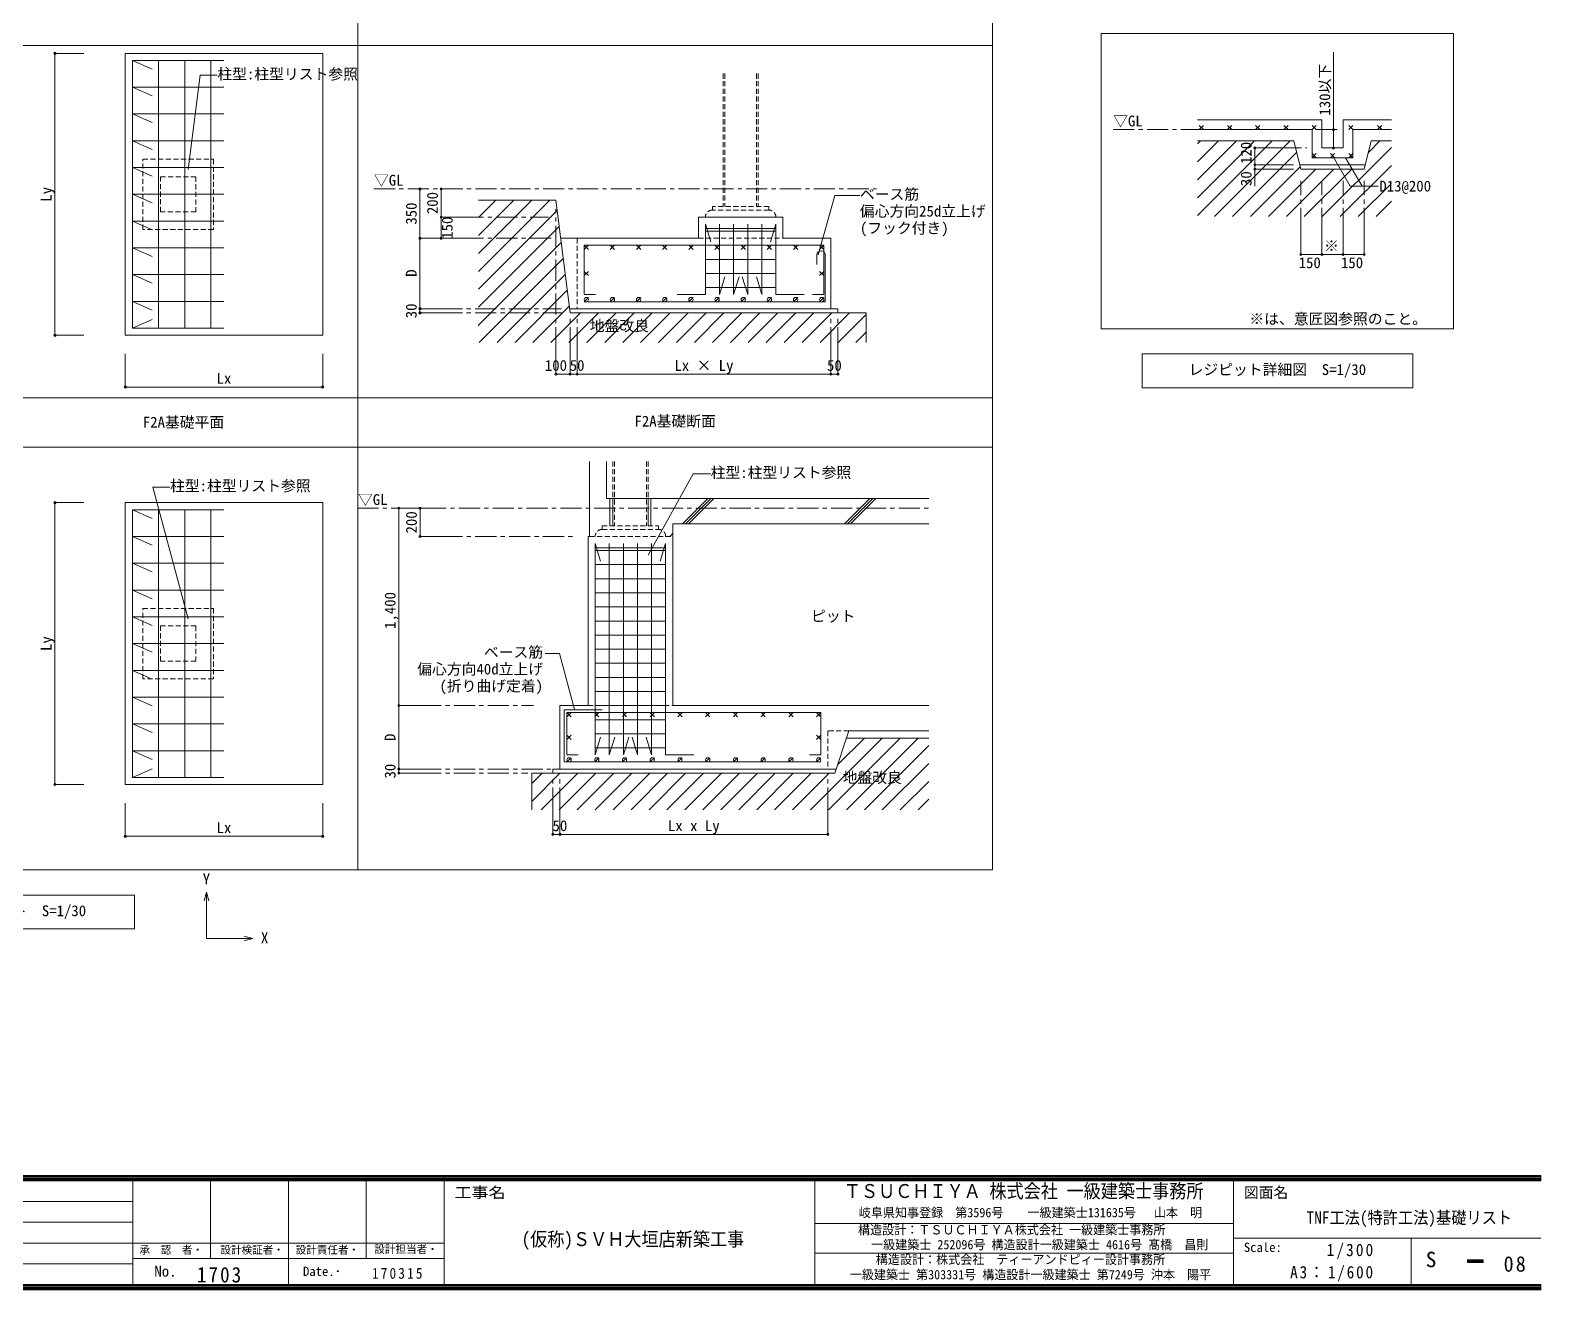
# Model space of a CAD drawing. Units: millimetres on the paper, enlarged 300 times, with parts at 1:30. Extents: x -272537 to 274500, y -185098 to 187500.
# Drawn here: x -141343 to -34200, y -185098 to -95741 of the extents above; entities that cross this region are included whole.
import ezdxf
from ezdxf.enums import TextEntityAlignment as Align

# ---------------------------------------------------------------- set-up
doc = ezdxf.new("R2010")
doc.units = ezdxf.units.MM
doc.header["$LTSCALE"] = 300
doc.header["$PDMODE"] = 32
doc.header["$PDSIZE"] = 150
doc.linetypes.add('CHAIN1', pattern=[8, 5, -1, 1, -1])
doc.linetypes.add('DASHED1', pattern=[1.8, 1.2, -0.6])
for name, color, linetype, lineweight in [('1-0_基準線', 3, 'Continuous', 13), ('1-1_躯体', 3, 'Continuous', 13), ('1-2_間仕切り', 7, 'Continuous', 9), ('1-3_建具', 7, 'Continuous', 9), ('1-6_文字', 2, 'Continuous', 9), ('1-7_寸法', 4, 'Continuous', 5), ('1-8_補助線', 4, 'Continuous', 5), ('1-9_ハッチ', 4, 'Continuous', 5), ('1-C_ガス設備', 4, 'DASHED1', 5), ('1-F_', 4, 'CHAIN1', 5), ('F-0_枠', 7, 'Continuous', 9)]:
    doc.layers.add(name, color=color, linetype=linetype, lineweight=lineweight)
doc.layers.add('F-1_', color=3, linetype='Continuous')
doc.layers.add('F-C_図名', color=3, linetype='Continuous')
doc.styles.add('ＭＳ ゴシック', font='')
doc.styles.get('ＭＳ ゴシック').set_extended_font_data('MS Gothic')

msp = doc.modelspace()

# ---------------------------------------------------------------- linework, layer by layer
at = {"layer": '1-0_基準線'}
for p, q in [((-118095.1, -64815.2), (-118095.1, -155315.2)), ((-65380.5, -116921.9), (-65380.5, -95964.7)), ((-40380.5, -95964.7), (-65380.5, -95964.7)), ((-40380.5, -116921.9), (-40380.5, -95964.7)), ((-211095.1, -96815.2), (-73095.1, -96815.2)), ((-40380.5, -116921.9), (-65380.5, -116921.9)), ((-211095.1, -121815.2), (-73095.1, -121815.2)), ((-211095.1, -125315.2), (-73095.1, -125315.2)), ((-133945.5, -157100.6), (-150244.7, -157100.6)), ((-133945.5, -159500.6), (-133945.5, -157100.6)), ((-150244.7, -159500.6), (-133945.5, -159500.6))]:
    msp.add_line(p, q, dxfattribs=at)
msp.add_lwpolyline([(-211095.1, -155315.2), (-73095.1, -155315.2), (-73095.1, -64815.2)], dxfattribs=at)
at = {"layer": '1-1_躯体'}
for p, q in [((-134599.5, -97382.5), (-134599.5, -117382.5)), ((-58544.5, -102096.3), (-49723.7, -102096.3)), ((-49723.7, -104096.3), (-49723.7, -102096.3)), ((-44797, -102096.3), (-48223.7, -102096.3)), ((-48223.7, -104096.3), (-48223.7, -102096.3)), ((-58544.5, -103596.3), (-51723.7, -103596.3)), ((-51723.7, -103596.3), (-51223.7, -105596.3)), ((-46223.7, -103596.3), (-46723.7, -105596.3)), ((-44797, -103596.3), (-46223.7, -103596.3)), ((-49723.7, -104096.3), (-48223.7, -104096.3)), ((-51298.7, -105296.3), (-46648.7, -105296.3)), ((-46723.7, -105596.3), (-51223.7, -105596.3)), ((-104051.9, -107801.2), (-109546.7, -107801.2)), ((-104051.9, -107801.2), (-103051.9, -115801.2)), ((-93951.9, -109001.2), (-87951.9, -109001.2)), ((-93951.9, -110501.2), (-93951.9, -109001.2)), ((-87951.9, -110501.2), (-87951.9, -109001.2)), ((-93951.9, -110501.2), (-103714.4, -110501.2)), ((-87951.9, -110501.2), (-84551.9, -110501.2)), ((-84551.9, -115501.2), (-84551.9, -110501.2)), ((-84051.9, -115501.2), (-103089.4, -115501.2)), ((-84051.9, -115801.2), (-84051.9, -115501.2)), ((-103051.9, -115801.2), (-82051.9, -115801.2)), ((-82051.9, -117894.8), (-82051.9, -115801.2)), ((-134599.5, -117382.5), (-120599.5, -117382.5)), ((-101671.5, -131653.4), (-101671.5, -126339.6)), ((-100471.5, -128953.4), (-100471.5, -126339.6)), ((-134599.5, -129255.7), (-134599.5, -149255.7)), ((-100471.5, -128953.4), (-77615.4, -128953.4)), ((-100221.5, -128953.4), (-100021.5, -128953.4)), ((-100221.5, -130903.4), (-100221.5, -128953.4)), ((-100021.5, -128953.4), (-100021.5, -130903.4)), ((-97521.5, -128953.4), (-97321.5, -128953.4)), ((-97521.5, -130903.4), (-97521.5, -128953.4)), ((-97321.5, -128953.4), (-97321.5, -130903.4)), ((-101771.5, -131653.4), (-101671.5, -131653.4)), ((-101771.5, -131653.4), (-101771.5, -143653.4)), ((-100021.5, -130903.4), (-100221.5, -130903.4)), ((-97321.5, -130903.4), (-97521.5, -130903.4)), ((-95771.5, -130753.4), (-77615.4, -130753.4)), ((-95771.5, -130753.4), (-95771.5, -143653.4)), ((-103771.5, -143653.4), (-101771.5, -143653.4)), ((-103771.5, -143653.4), (-103771.5, -148153.4)), ((-95771.5, -143653.4), (-77615.4, -143653.4)), ((-83271.5, -145453.4), (-84271.5, -148453.4)), ((-83271.5, -145453.4), (-77615.4, -145453.4)), ((-77615.4, -145953.4), (-83438.1, -145953.4)), ((-84271.5, -148453.4), (-105771.5, -148453.4)), ((-105771.5, -148453.4), (-105771.5, -151047)), ((-84171.5, -148153.4), (-104271.5, -148153.4)), ((-104271.5, -148453.4), (-104271.5, -148153.4)), ((-134599.5, -149255.7), (-120599.5, -149255.7))]:
    msp.add_line(p, q, dxfattribs=at)
at = {"layer": '1-1_躯体', "linetype": 'DASHED1'}
for p, q in [((-102551.9, -110501.2), (-102551.9, -115501.2)), ((-93951.9, -110501.2), (-87951.9, -110501.2)), ((-101671.5, -131653.4), (-95771.5, -131653.4)), ((-101771.5, -143653.4), (-95771.5, -143653.4))]:
    msp.add_line(p, q, dxfattribs=at)
at = {"layer": '1-1_躯体'}
for points in [[(-134599.5, -97382.5), (-120599.5, -97382.5), (-120599.5, -117382.5)], [(-134599.5, -129255.7), (-120599.5, -129255.7), (-120599.5, -149255.7)]]:
    msp.add_lwpolyline(points, dxfattribs=at)
at = {"layer": '1-1_躯体', "linetype": 'DASHED1'}
msp.add_lwpolyline([(-83271.5, -145453.4), (-84771.5, -145453.4), (-84771.5, -148153.4)], dxfattribs=at)
at = {"layer": '1-2_間仕切り'}
for p, q in [((-58544.5, -102796.3), (-50423.7, -102796.3)), ((-58123.7, -102796.3), (-58423.7, -102496.3)), ((-58423.7, -102796.3), (-58123.7, -102496.3)), ((-56123.7, -102796.3), (-56423.7, -102496.3)), ((-56423.7, -102796.3), (-56123.7, -102496.3)), ((-54123.7, -102796.3), (-54423.7, -102496.3)), ((-54423.7, -102796.3), (-54123.7, -102496.3)), ((-52123.7, -102796.3), (-52423.7, -102496.3)), ((-52423.7, -102796.3), (-52123.7, -102496.3)), ((-50123.7, -102796.3), (-50423.7, -102496.3)), ((-50423.7, -102796.3), (-50123.7, -102496.3)), ((-50423.7, -104796.3), (-50423.7, -102796.3)), ((-47523.7, -102796.3), (-47823.7, -102496.3)), ((-47823.7, -102796.3), (-47523.7, -102496.3)), ((-44797, -102796.3), (-47523.7, -102796.3)), ((-47523.7, -104796.3), (-47523.7, -102796.3)), ((-45473.7, -102796.3), (-45773.7, -102496.3)), ((-45773.7, -102796.3), (-45473.7, -102496.3)), ((-50423.7, -104796.3), (-50123.7, -104496.3)), ((-50123.7, -104796.3), (-50423.7, -104496.3)), ((-50423.7, -104796.3), (-47523.7, -104796.3)), ((-49123.7, -104796.3), (-48823.7, -104496.3)), ((-48823.7, -104796.3), (-49123.7, -104496.3)), ((-47823.7, -104796.3), (-47523.7, -104496.3)), ((-47523.7, -104796.3), (-47823.7, -104496.3)), ((-101751.9, -111001.2), (-102051.9, -111301.2)), ((-102051.9, -114501.2), (-102051.9, -111001.2)), ((-100196.3, -111001.2), (-99896.3, -111301.2)), ((-99896.3, -111001.2), (-100196.3, -111301.2)), ((-98340.8, -111001.2), (-98040.8, -111301.2)), ((-98040.8, -111001.2), (-98340.8, -111301.2)), ((-96485.2, -111001.2), (-96185.2, -111301.2)), ((-96185.2, -111001.2), (-96485.2, -111301.2)), ((-94629.7, -111001.2), (-94329.7, -111301.2)), ((-94329.7, -111001.2), (-94629.7, -111301.2)), ((-92774.1, -111001.2), (-92474.1, -111301.2)), ((-92474.1, -111001.2), (-92774.1, -111301.2)), ((-90918.6, -111001.2), (-90618.6, -111301.2)), ((-90618.6, -111001.2), (-90918.6, -111301.2)), ((-89063, -111001.2), (-88763, -111301.2)), ((-88763, -111001.2), (-89063, -111301.2)), ((-87207.5, -111001.2), (-86907.5, -111301.2)), ((-86907.5, -111001.2), (-87207.5, -111301.2)), ((-85351.9, -111001.2), (-85051.9, -111301.2)), ((-85051.9, -111001.2), (-85351.9, -111301.2)), ((-85051.9, -114501.2), (-85051.9, -111001.2)), ((-85551.9, -111683.4), (-85551.9, -112366.4)), ((-84951.9, -111683.4), (-84951.9, -115001.2)), ((-102051.9, -112851.2), (-101751.9, -113151.2)), ((-101751.9, -112851.2), (-102051.9, -113151.2)), ((-85351.9, -112851.2), (-85051.9, -113151.2)), ((-85051.9, -112851.2), (-85351.9, -113151.2)), ((-101251.9, -114501.2), (-102051.9, -114501.2)), ((-85851.9, -114501.2), (-85051.9, -114501.2)), ((-101751.9, -114701.2), (-102051.9, -115001.2)), ((-84951.9, -115001.2), (-102051.9, -115001.2)), ((-99896.3, -114701.2), (-100196.3, -115001.2)), ((-98040.8, -114701.2), (-98340.8, -115001.2)), ((-96185.2, -114701.2), (-96485.2, -115001.2)), ((-94329.7, -114701.2), (-94629.7, -115001.2)), ((-92474.1, -114701.2), (-92774.1, -115001.2)), ((-90618.6, -114701.2), (-90918.6, -115001.2)), ((-88763, -114701.2), (-89063, -115001.2)), ((-86907.5, -114701.2), (-87207.5, -115001.2)), ((-85051.9, -114701.2), (-85351.9, -115001.2)), ((-103271.5, -147153.4), (-103271.5, -144153.4)), ((-102971.5, -144153.4), (-103271.5, -144453.4)), ((-103271.5, -144153.4), (-102971.5, -144453.4)), ((-103271.5, -144153.4), (-85271.5, -144153.4)), ((-101004.8, -144153.4), (-101304.8, -144453.4)), ((-101304.8, -144153.4), (-101004.8, -144453.4)), ((-99038.1, -144153.4), (-99338.1, -144453.4)), ((-99338.1, -144153.4), (-99038.1, -144453.4)), ((-97071.5, -144153.4), (-97371.5, -144453.4)), ((-97371.5, -144153.4), (-97071.5, -144453.4)), ((-95104.8, -144153.4), (-95404.8, -144453.4)), ((-95404.8, -144153.4), (-95104.8, -144453.4)), ((-93138.1, -144153.4), (-93438.1, -144453.4)), ((-93438.1, -144153.4), (-93138.1, -144453.4)), ((-91171.5, -144153.4), (-91471.5, -144453.4)), ((-91471.5, -144153.4), (-91171.5, -144453.4)), ((-89204.8, -144153.4), (-89504.8, -144453.4)), ((-89504.8, -144153.4), (-89204.8, -144453.4)), ((-87238.1, -144153.4), (-87538.1, -144453.4)), ((-87538.1, -144153.4), (-87238.1, -144453.4)), ((-85271.5, -144153.4), (-85571.5, -144453.4)), ((-85571.5, -144153.4), (-85271.5, -144453.4)), ((-85271.5, -147153.4), (-85271.5, -144153.4)), ((-102971.5, -145753.4), (-103271.5, -146053.4)), ((-103271.5, -145753.4), (-102971.5, -146053.4)), ((-85571.5, -145753.4), (-85271.5, -146053.4)), ((-85271.5, -145753.4), (-85571.5, -146053.4)), ((-103471.5, -147653.4), (-85271.5, -147653.4)), ((-102471.5, -147153.4), (-103271.5, -147153.4)), ((-102971.5, -147353.4), (-103271.5, -147653.4)), ((-101004.8, -147353.4), (-101304.8, -147653.4)), ((-99038.1, -147353.4), (-99338.1, -147653.4)), ((-97071.5, -147353.4), (-97371.5, -147653.4)), ((-95104.8, -147353.4), (-95404.8, -147653.4)), ((-93138.1, -147353.4), (-93438.1, -147653.4)), ((-91171.5, -147353.4), (-91471.5, -147653.4)), ((-89204.8, -147353.4), (-89504.8, -147653.4)), ((-87238.1, -147353.4), (-87538.1, -147653.4)), ((-86071.5, -147153.4), (-85271.5, -147153.4)), ((-85271.5, -147353.4), (-85571.5, -147653.4))]:
    msp.add_line(p, q, dxfattribs=at)
for points in [[(-85051.9, -111001.2), (-102051.9, -111001.2), (-101751.9, -111301.2)], [(-103471.5, -147653.4), (-103471.5, -143953.4), (-100771.5, -143953.4)]]:
    msp.add_lwpolyline(points, dxfattribs=at)
for centre in [(-101901.9, -114851.2), (-100046.3, -114851.2), (-98190.8, -114851.2), (-96335.2, -114851.2), (-94479.7, -114851.2), (-92624.1, -114851.2), (-90768.6, -114851.2), (-88913, -114851.2), (-87057.5, -114851.2), (-85201.9, -114851.2), (-103121.5, -147503.4), (-101154.8, -147503.4), (-99188.1, -147503.4), (-97221.5, -147503.4), (-95254.8, -147503.4), (-93288.1, -147503.4), (-91321.5, -147503.4), (-89354.8, -147503.4), (-87388.1, -147503.4), (-85421.5, -147503.4)]:
    msp.add_circle(centre, 150, dxfattribs=at)
msp.add_arc((-85251.9, -111683.4), 300, 0, 180, dxfattribs=at)
at = {"layer": '1-3_建具'}
for p, q in [((-134099.5, -97882.5), (-132697.7, -98498)), ((-132242.3, -97882.5), (-132242.3, -116882.5)), ((-130385.2, -97882.5), (-130385.2, -116882.5)), ((-128528, -97882.5), (-128528, -116882.5)), ((-134099.5, -99782.5), (-132697.7, -100398)), ((-127599.5, -99782.5), (-134099.5, -99782.5)), ((-134099.5, -101682.5), (-132697.7, -102298)), ((-127599.5, -101682.5), (-134099.5, -101682.5)), ((-134099.5, -103582.5), (-132697.7, -104198)), ((-127599.5, -103582.5), (-134099.5, -103582.5)), ((-134099.5, -105482.5), (-132697.7, -106098)), ((-127599.5, -105482.5), (-134099.5, -105482.5)), ((-134099.5, -107382.5), (-132697.7, -107998)), ((-127599.5, -107382.5), (-134099.5, -107382.5)), ((-134099.5, -109282.5), (-132697.7, -109898)), ((-127599.5, -109282.5), (-134099.5, -109282.5)), ((-93451.9, -109501.2), (-93066.6, -110756.1)), ((-93451.9, -109501.2), (-93451.9, -114501.2)), ((-93451.9, -109801.2), (-88451.9, -109801.2)), ((-93451.9, -110001.2), (-88451.9, -110001.2)), ((-92451.9, -109501.2), (-92451.9, -114501.2)), ((-91451.9, -109501.2), (-91451.9, -114501.2)), ((-90451.9, -109501.2), (-90451.9, -114501.2)), ((-89451.9, -109501.2), (-89451.9, -114501.2)), ((-88451.9, -109501.2), (-88837.2, -110756.1)), ((-88451.9, -109501.2), (-88451.9, -114501.2)), ((-134099.5, -111182.5), (-132697.7, -111798)), ((-127599.5, -111182.5), (-134099.5, -111182.5)), ((-93451.9, -111001.2), (-88451.9, -111001.2)), ((-93451.9, -112001.2), (-88451.9, -112001.2)), ((-134099.5, -113082.5), (-132697.7, -113698)), ((-127599.5, -113082.5), (-134099.5, -113082.5)), ((-93451.9, -113001.2), (-88451.9, -113001.2)), ((-92066.6, -113246.2), (-92451.9, -114501.2)), ((-91066.6, -113246.2), (-91451.9, -114501.2)), ((-90837.2, -113246.2), (-90451.9, -114501.2)), ((-89837.2, -113246.2), (-89451.9, -114501.2)), ((-95451.9, -114501.2), (-93451.9, -114501.2)), ((-93451.9, -114001.2), (-88451.9, -114001.2)), ((-86451.9, -114501.2), (-88451.9, -114501.2)), ((-134099.5, -114982.5), (-132697.7, -115598)), ((-127599.5, -114982.5), (-134099.5, -114982.5)), ((-134099.5, -116882.5), (-132697.7, -116267)), ((-127599.5, -116882.5), (-134099.5, -116882.5)), ((-134099.5, -129755.7), (-132697.7, -130371.2)), ((-132242.3, -129755.7), (-132242.3, -148755.7)), ((-130385.2, -129755.7), (-130385.2, -148755.7)), ((-128528, -129755.7), (-128528, -148755.7)), ((-134099.5, -131655.7), (-132697.7, -132271.2)), ((-127599.5, -131655.7), (-134099.5, -131655.7)), ((-101271.5, -132153.4), (-100886.2, -133408.3)), ((-101271.5, -132153.4), (-101271.5, -147153.4)), ((-101271.5, -132453.4), (-96271.5, -132453.4)), ((-101271.5, -132653.4), (-96271.5, -132653.4)), ((-100271.5, -132153.4), (-100271.5, -147153.4)), ((-99271.5, -132153.4), (-99271.5, -147153.4)), ((-98271.5, -132153.4), (-98271.5, -147153.4)), ((-97271.5, -132153.4), (-97271.5, -147153.4)), ((-96271.5, -132153.4), (-96656.8, -133408.3)), ((-96271.5, -132153.4), (-96271.5, -147153.4)), ((-134099.5, -133555.7), (-132697.7, -134171.2)), ((-127599.5, -133555.7), (-134099.5, -133555.7)), ((-101271.5, -133653.4), (-96271.5, -133653.4)), ((-101271.5, -134653.4), (-96271.5, -134653.4)), ((-134099.5, -135455.7), (-132697.7, -136071.2)), ((-127599.5, -135455.7), (-134099.5, -135455.7)), ((-101271.5, -135653.4), (-96271.5, -135653.4)), ((-101271.5, -136653.4), (-96271.5, -136653.4)), ((-134099.5, -137355.7), (-132697.7, -137971.2)), ((-127599.5, -137355.7), (-134099.5, -137355.7)), ((-101271.5, -137653.4), (-96271.5, -137653.4)), ((-134099.5, -139255.7), (-132697.7, -139871.2)), ((-127599.5, -139255.7), (-134099.5, -139255.7)), ((-101271.5, -138653.4), (-96271.5, -138653.4)), ((-101271.5, -139653.4), (-96271.5, -139653.4)), ((-134099.5, -141155.7), (-132697.7, -141771.2)), ((-127599.5, -141155.7), (-134099.5, -141155.7)), ((-101271.5, -140653.4), (-96271.5, -140653.4)), ((-101271.5, -141653.4), (-96271.5, -141653.4)), ((-134099.5, -143055.7), (-132697.7, -143671.2)), ((-127599.5, -143055.7), (-134099.5, -143055.7)), ((-101271.5, -142653.4), (-96271.5, -142653.4)), ((-101271.5, -143653.4), (-96271.5, -143653.4)), ((-134099.5, -144955.7), (-132697.7, -145571.2)), ((-127599.5, -144955.7), (-134099.5, -144955.7)), ((-101271.5, -144653.4), (-96271.5, -144653.4)), ((-101271.5, -145653.4), (-96271.5, -145653.4)), ((-100886.2, -145898.4), (-101271.5, -147153.4)), ((-101271.5, -146653.4), (-96271.5, -146653.4)), ((-99886.2, -145898.4), (-100271.5, -147153.4)), ((-98886.2, -145898.4), (-99271.5, -147153.4)), ((-98656.8, -145898.4), (-98271.5, -147153.4)), ((-97656.8, -145898.4), (-97271.5, -147153.4)), ((-134099.5, -146855.7), (-132697.7, -147471.2)), ((-127599.5, -146855.7), (-134099.5, -146855.7)), ((-94271.5, -147153.4), (-96271.5, -147153.4)), ((-134099.5, -148755.7), (-132697.7, -148140.2)), ((-127599.5, -148755.7), (-134099.5, -148755.7))]:
    msp.add_line(p, q, dxfattribs=at)
for points in [[(-127599.5, -97882.5), (-134099.5, -97882.5), (-134099.5, -116882.5)], [(-127599.5, -129755.7), (-134099.5, -129755.7), (-134099.5, -148755.7)]]:
    msp.add_lwpolyline(points, dxfattribs=at)
at = {"layer": '1-6_文字', "color": 7}
for p, q in [((-129298.2, -98940.2), (-130151.2, -105629)), ((-129298.2, -98940.2), (-128071.1, -98940.2)), ((-48902.2, -104753.2), (-47710.8, -106816.7)), ((-48039.9, -104796.3), (-46873.4, -106816.7)), ((-45738.9, -106816.7), (-47710.8, -106816.7)), ((-85458.6, -111681.6), (-84269.8, -107467.4)), ((-82494.7, -107467.4), (-84269.8, -107467.4)), ((-97511.4, -132981.5), (-94309, -127209.8)), ((-94309, -127209.8), (-93081.9, -127209.8)), ((-132655.9, -128154.4), (-131428.7, -128154.4)), ((-132655.9, -128154.4), (-130151.2, -137502.2)), ((-128828.6, -156897.5), (-128994.3, -157515.7)), ((-125541.9, -160184.3), (-126160.1, -160018.6))]:
    msp.add_line(p, q, dxfattribs=at)
for points in [[(-102728.8, -143939.3), (-103796.8, -139953.6), (-104815.2, -139953.6)], [(-128828.6, -160184.3), (-128828.6, -156897.5), (-128663, -157515.7)], [(-128828.6, -160184.3), (-125541.9, -160184.3), (-126160.1, -160349.9)]]:
    msp.add_lwpolyline(points, dxfattribs=at)
at = {"layer": '1-7_寸法'}
for p, q in [((-48906.8, -104096.3), (-48906.8, -102796.3)), ((-52682.7, -104096.3), (-54482.7, -104096.3)), ((-54482.7, -104096.3), (-54482.7, -105296.3)), ((-54482.7, -105296.3), (-54482.7, -105596.3)), ((-52682.7, -105296.3), (-54482.7, -105296.3)), ((-54482.7, -105596.3), (-54482.7, -106796.3)), ((-52682.7, -105596.3), (-54482.7, -105596.3)), ((-113700.8, -107001.2), (-113700.8, -110501.2)), ((-112200.8, -107001.2), (-110689.3, -107001.2)), ((-112200.8, -107001.2), (-112200.8, -109001.2)), ((-112200.8, -109001.2), (-110689.3, -109001.2)), ((-112200.8, -109001.2), (-112200.8, -110501.2)), ((-51223.7, -111652.2), (-51223.7, -109852.2)), ((-49723.7, -111652.2), (-49723.7, -109852.2)), ((-48223.7, -111652.2), (-48223.7, -109852.2)), ((-46723.7, -111652.2), (-46723.7, -109852.2)), ((-113700.8, -110501.2), (-112200.8, -110501.2)), ((-113700.8, -110501.2), (-113700.8, -115721.7)), ((-112200.8, -110501.2), (-110689.3, -110501.2)), ((-51223.7, -111652.2), (-49723.7, -111652.2)), ((-49723.7, -111652.2), (-48223.7, -111652.2)), ((-48223.7, -111652.2), (-46723.7, -111652.2)), ((-113700.8, -115501.2), (-112189.3, -115501.2)), ((-139590.7, -117382.5), (-137550, -117382.5)), ((-134599.5, -121053.9), (-134599.5, -118697.4)), ((-120599.5, -121053.9), (-120599.5, -118697.4)), ((-104051.9, -120137.2), (-104051.9, -118319.4)), ((-103051.9, -120137.2), (-103051.9, -118319.4)), ((-102551.9, -120137.2), (-102551.9, -118319.4)), ((-84551.9, -120137.2), (-84551.9, -118319.4)), ((-84551.9, -120137.2), (-84551.9, -118319.4)), ((-84051.9, -120137.2), (-84051.9, -118319.4)), ((-134599.5, -121053.9), (-120599.5, -121053.9)), ((-84551.9, -120137.2), (-102551.9, -120137.2)), ((-84051.9, -120137.2), (-84551.9, -120137.2)), ((-115202.1, -129653.4), (-113690.6, -129653.4)), ((-115202.1, -143653.4), (-115202.1, -129653.4)), ((-113690.6, -129653.4), (-112179.1, -129653.4)), ((-113690.6, -129653.4), (-113690.6, -131653.4)), ((-113690.6, -131653.4), (-112179.1, -131653.4)), ((-115202.1, -143653.4), (-113690.6, -143653.4)), ((-115202.1, -143653.4), (-115202.1, -148153.4)), ((-115202.1, -148153.4), (-113690.6, -148153.4)), ((-139590.7, -149255.7), (-137550, -149255.7)), ((-134599.5, -152927.1), (-134599.5, -150570.5)), ((-120599.5, -152927.1), (-120599.5, -150570.5)), ((-104271.5, -152789.4), (-104271.5, -150971.6)), ((-103771.5, -152789.4), (-103771.5, -150971.6)), ((-103771.5, -152789.4), (-103771.5, -150971.6)), ((-84771.5, -152789.4), (-84771.5, -150971.6)), ((-134599.5, -152927.1), (-120599.5, -152927.1))]:
    msp.add_line(p, q, dxfattribs=at)
for points in [[(-139590.7, -117382.5), (-139590.7, -97382.5), (-137550, -97382.5)], [(-49306.2, -102796.3), (-48906.8, -102796.3), (-48906.8, -97296.3)], [(-113700.8, -115501.2), (-113700.8, -115801.2), (-112189.3, -115801.2)], [(-102551.9, -120137.2), (-103051.9, -120137.2), (-104051.9, -120137.2)], [(-139590.7, -149255.7), (-139590.7, -129255.7), (-137550, -129255.7)], [(-115202.1, -148153.4), (-115202.1, -148453.4), (-113690.6, -148453.4)], [(-104271.5, -152789.4), (-103771.5, -152789.4), (-84771.5, -152789.4)]]:
    msp.add_lwpolyline(points, dxfattribs=at)
at = {"layer": '1-7_寸法', "color": 7}
for p in [(-139590.7, -97382.5), (-48906.8, -102796.3), (-54482.7, -104096.3), (-48906.8, -104096.3), (-54482.7, -105296.3), (-54482.7, -105596.3), (-112200.8, -107001.2), (-112200.8, -109001.2), (-112200.8, -110501.2), (-51223.7, -111652.2), (-49723.7, -111652.2), (-48223.7, -111652.2), (-46723.7, -111652.2), (-113700.8, -115501.2), (-113700.8, -115801.2), (-139590.7, -117382.5), (-134599.5, -121053.9), (-120599.5, -121053.9), (-104051.9, -120137.2), (-103051.9, -120137.2), (-102551.9, -120137.2), (-84551.9, -120137.2), (-84051.9, -120137.2), (-139590.7, -129255.7), (-115202.1, -129653.4), (-113690.6, -129653.4), (-113690.6, -131653.4), (-115202.1, -143653.4), (-115202.1, -148153.4), (-115202.1, -148453.4), (-139590.7, -149255.7), (-134599.5, -152927.1), (-120599.5, -152927.1), (-104271.5, -152789.4), (-103771.5, -152789.4), (-84771.5, -152789.4)]:
    msp.add_point(p, dxfattribs=at)
at = {"layer": '1-7_寸法', "color": 2}
for p in [(-113700.8, -107001.2), (-113700.8, -110501.2)]:
    msp.add_point(p, dxfattribs=at)
at = {"layer": '1-8_補助線'}
for p, q in [((-58544.5, -108897.1), (-53243.7, -103596.3)), ((-58544.5, -107624.3), (-54516.5, -103596.3)), ((-58544.5, -106351.5), (-55789.3, -103596.3)), ((-58544.5, -105078.7), (-57062.1, -103596.3)), ((-58544.5, -103805.9), (-58334.8, -103596.3)), ((-57337.4, -108962.8), (-51970.9, -103596.3)), ((-46429.3, -104418.7), (-45606.9, -103596.3)), ((-56064.6, -108962.8), (-51518.6, -104416.8)), ((-49700.7, -108962.8), (-44797, -104059.2)), ((-54791.8, -108962.8), (-51264, -105435)), ((-53519, -108962.8), (-50152.5, -105596.3)), ((-52246.2, -108962.8), (-48879.7, -105596.3)), ((-50973.4, -108962.8), (-47606.9, -105596.3)), ((-48427.9, -108962.8), (-44797, -105331.9)), ((-47155.1, -108962.8), (-44797, -106604.7)), ((-109546.7, -109031), (-108316.8, -107801.2)), ((-109546.7, -112849.4), (-104498.4, -107801.2)), ((-109546.7, -111576.6), (-105771.2, -107801.2)), ((-109546.7, -110303.8), (-107044, -107801.2)), ((-45882.3, -108962.8), (-44797, -107877.5)), ((-109546.7, -114122.2), (-103960.1, -108535.6)), ((-109546.7, -115395), (-103818.7, -109667)), ((-109546.7, -115395), (-103818.7, -109667)), ((-109561.2, -116682.3), (-103677.2, -110798.4)), ((-109561.2, -116682.3), (-103677.2, -110798.4)), ((-109500.9, -117894.8), (-103535.8, -111929.7)), ((-109500.9, -117894.8), (-103535.8, -111929.7)), ((-108228.1, -117894.8), (-103394.4, -113061.1)), ((-108228.1, -117894.8), (-103394.4, -113061.1)), ((-106955.3, -117894.8), (-103253, -114192.5)), ((-106955.3, -117894.8), (-103253, -114192.5)), ((-105682.5, -117894.8), (-103111.6, -115323.8)), ((-104409.7, -117894.8), (-102316.1, -115801.2)), ((-104409.7, -117894.8), (-102316.1, -115801.2)), ((-103136.9, -117894.8), (-101043.3, -115801.2)), ((-103136.9, -117894.8), (-101043.3, -115801.2)), ((-101864.1, -117894.8), (-99770.5, -115801.2)), ((-101864.1, -117894.8), (-99770.5, -115801.2)), ((-100591.3, -117894.8), (-98497.7, -115801.2)), ((-100591.3, -117894.8), (-98497.7, -115801.2)), ((-99318.5, -117894.8), (-97224.9, -115801.2)), ((-99318.5, -117894.8), (-97224.9, -115801.2)), ((-98045.7, -117894.8), (-95952.1, -115801.2)), ((-98045.7, -117894.8), (-95952.1, -115801.2)), ((-96772.9, -117894.8), (-94679.3, -115801.2)), ((-96772.9, -117894.8), (-94679.3, -115801.2)), ((-95500.2, -117894.8), (-93406.5, -115801.2)), ((-95500.2, -117894.8), (-93406.5, -115801.2)), ((-94227.4, -117894.8), (-92133.8, -115801.2)), ((-94227.4, -117894.8), (-92133.8, -115801.2)), ((-92954.6, -117894.8), (-90861, -115801.2)), ((-92954.6, -117894.8), (-90861, -115801.2)), ((-91681.8, -117894.8), (-89588.2, -115801.2)), ((-91681.8, -117894.8), (-89588.2, -115801.2)), ((-90409, -117894.8), (-88315.4, -115801.2)), ((-90409, -117894.8), (-88315.4, -115801.2)), ((-89136.2, -117894.8), (-87042.6, -115801.2)), ((-89136.2, -117894.8), (-87042.6, -115801.2)), ((-87863.4, -117894.8), (-85769.8, -115801.2)), ((-87863.4, -117894.8), (-85769.8, -115801.2)), ((-86590.6, -117894.8), (-84497, -115801.2)), ((-86590.6, -117894.8), (-84497, -115801.2)), ((-85317.8, -117894.8), (-83224.2, -115801.2)), ((-85317.8, -117894.8), (-83224.2, -115801.2)), ((-84045, -117894.8), (-82051.9, -115901.6)), ((-84045, -117894.8), (-82051.9, -115901.6)), ((-82772.2, -117894.8), (-82051.9, -117174.4)), ((-85998.3, -151047), (-80904.7, -145953.4)), ((-84725.5, -151047), (-79631.9, -145953.4)), ((-82177.5, -145953.4), (-84068.5, -147844.4)), ((-83452.7, -151047), (-78359.1, -145953.4)), ((-82179.9, -151047), (-77615.4, -146482.5)), ((-80907.1, -151047), (-77615.4, -147755.3)), ((-105042.1, -148453.4), (-105771.5, -149182.7)), ((-103769.3, -148453.4), (-105771.5, -150455.5)), ((-102496.6, -148453.4), (-105090.2, -151047)), ((-101223.8, -148453.4), (-103817.4, -151047)), ((-99951, -148453.4), (-102544.6, -151047)), ((-98678.2, -148453.4), (-101271.8, -151047)), ((-97405.4, -148453.4), (-99999, -151047)), ((-96132.6, -148453.4), (-98726.2, -151047)), ((-94859.8, -148453.4), (-97453.4, -151047)), ((-93587, -148453.4), (-96180.6, -151047)), ((-92314.2, -148453.4), (-94907.8, -151047)), ((-91041.4, -148453.4), (-93635, -151047)), ((-89768.6, -148453.4), (-92362.2, -151047)), ((-88495.8, -148453.4), (-91089.5, -151047)), ((-87223.1, -148453.4), (-89816.7, -151047)), ((-85950.3, -148453.4), (-88543.9, -151047)), ((-84677.5, -148453.4), (-87271.1, -151047)), ((-79634.3, -151047), (-77615.4, -149028.1)), ((-78361.5, -151047), (-77615.4, -150300.9))]:
    msp.add_line(p, q, dxfattribs=at)
at = {"layer": '1-9_ハッチ'}
for p, q in [((-95083.6, -130753.4), (-93283.6, -128953.4)), ((-94871.5, -130753.4), (-93071.5, -128953.4)), ((-94659.4, -130753.4), (-92859.4, -128953.4)), ((-83583, -130753.4), (-81783, -128953.4)), ((-83370.9, -130753.4), (-81570.9, -128953.4)), ((-83158.7, -130753.4), (-81358.7, -128953.4)), ((-95983.6, -131653.4), (-95771.5, -131441.2))]:
    msp.add_line(p, q, dxfattribs=at)
at = {"layer": '1-C_ガス設備'}
for p, q in [((-92201.9, -98821.3), (-92201.9, -108251.2)), ((-92081.9, -98821.3), (-92081.9, -108251.2)), ((-89821.9, -98821.3), (-89821.9, -108251.2)), ((-89701.9, -98821.3), (-89701.9, -108251.2)), ((-132099.5, -106132.5), (-129599.5, -106132.5)), ((-132099.5, -108632.5), (-132099.5, -106132.5)), ((-129599.5, -106132.5), (-129599.5, -108632.5)), ((-129599.5, -108632.5), (-132099.5, -108632.5)), ((-88951.9, -108251.2), (-92951.9, -108251.2)), ((-92951.9, -108501.2), (-92951.9, -108251.2)), ((-88951.9, -108501.2), (-92951.9, -108501.2)), ((-88951.9, -108501.2), (-88951.9, -108251.2)), ((-100021.5, -126339.6), (-100021.5, -130903.4)), ((-99901.5, -126339.6), (-99901.5, -130903.4)), ((-97641.5, -126339.6), (-97641.5, -130903.4)), ((-97521.5, -126339.6), (-97521.5, -130903.4)), ((-100771.5, -130903.4), (-96771.5, -130903.4)), ((-100771.5, -131153.4), (-100771.5, -130903.4)), ((-100771.5, -131153.4), (-96771.5, -131153.4)), ((-96771.5, -131153.4), (-96771.5, -130903.4)), ((-132099.5, -138005.7), (-129599.5, -138005.7)), ((-132099.5, -140505.7), (-132099.5, -138005.7)), ((-129599.5, -138005.7), (-129599.5, -140505.7)), ((-129599.5, -140505.7), (-132099.5, -140505.7))]:
    msp.add_line(p, q, dxfattribs=at)
for points in [[(-128349.5, -109882.5), (-133349.5, -109882.5), (-133349.5, -104882.5), (-128349.5, -104882.5)], [(-128349.5, -141755.7), (-133349.5, -141755.7), (-133349.5, -136755.7), (-128349.5, -136755.7)]]:
    msp.add_lwpolyline(points, close=True, dxfattribs=at)
for centre, start, end in [((-92951.9, -109001.2), 90, 180), ((-88951.9, -109001.2), 0, 90), ((-100771.5, -131653.4), 90, 180), ((-96771.5, -131653.4), 0, 90)]:
    msp.add_arc(centre, 500, start, end, dxfattribs=at)
at = {"layer": '1-F_'}
for p, q in [((-64530.9, -102796.3), (-48642.6, -102796.3)), ((-52682.7, -104096.3), (-50789.3, -104096.3)), ((-52682.7, -105296.3), (-51747.7, -105296.3)), ((-52682.7, -105596.3), (-51747.7, -105596.3)), ((-116962.7, -107001.2), (-81316.7, -107001.2)), ((-51223.7, -109852.2), (-51223.7, -106416.3)), ((-49723.7, -109852.2), (-49723.7, -106416.3)), ((-48223.7, -109852.2), (-48223.7, -106416.3)), ((-46723.7, -109852.2), (-46723.7, -106416.3)), ((-110689.3, -109001.2), (-104582.9, -109001.2)), ((-104051.9, -118319.4), (-104051.9, -108430.9)), ((-110689.3, -110501.2), (-104152.3, -110501.2)), ((-112189.3, -115501.2), (-103658.2, -115501.2)), ((-112189.3, -115801.2), (-103658.2, -115801.2)), ((-103051.9, -118319.4), (-103051.9, -116106.5)), ((-102551.9, -118319.4), (-102551.9, -116106.5)), ((-84551.9, -118319.4), (-84551.9, -116106.5)), ((-84051.9, -118319.4), (-84051.9, -116106.5)), ((-118137.9, -129653.4), (-77615.4, -129653.4)), ((-112179.1, -131653.4), (-102706.1, -131653.4)), ((-113690.6, -143653.4), (-105642.1, -143653.4)), ((-113690.6, -148153.4), (-104413.6, -148153.4)), ((-113690.6, -148453.4), (-106039.4, -148453.4)), ((-104271.5, -150971.6), (-104271.5, -148758.7)), ((-103771.5, -150971.6), (-103771.5, -148758.7)), ((-84771.5, -150971.6), (-84771.5, -148758.7))]:
    msp.add_line(p, q, dxfattribs=at)
at = {"layer": '1-F_', "color": 3, "linetype": 'Continuous', "lineweight": 13}
for p, q in [((-62480.5, -121107.3), (-62480.5, -118707.3)), ((-62480.5, -118707.3), (-43280.5, -118707.3)), ((-43280.5, -121107.3), (-43280.5, -118707.3)), ((-62480.5, -121107.3), (-43280.5, -121107.3))]:
    msp.add_line(p, q, dxfattribs=at)
at = {"layer": 'F-0_枠', "color": 3, "lineweight": 13}
for p, q in [((-272536.7, -176998.2), (-34200, -176998.2)), ((-272536.7, -177071.9), (-34200, -177071.9)), ((-272536.7, -177145.5), (-34200, -177145.5)), ((-272536.7, -177219.2), (-34200, -177219.2)), ((-272536.7, -177292.8), (-34200, -177292.8)), ((-272536.7, -177366.4), (-34200, -177366.4)), ((-134074.2, -184730.1), (-134074.2, -177366.4)), ((-111983.3, -176998.2), (-111983.3, -177366.4)), ((-111983.3, -184730.1), (-111983.3, -177366.4)), ((-85689.2, -177366.4), (-85689.2, -184730.1)), ((-56003, -184730.1), (-56003, -177366.4)), ((-34200, -176998.2), (-34200, -177366.4)), ((-38293, -183045.4), (-39397.5, -183045.4)), ((-38293, -183106.8), (-39397.5, -183106.8)), ((-272536.7, -184730.1), (-34200, -184730.1)), ((-272536.7, -184803.7), (-34200, -184803.7)), ((-272536.7, -184877.3), (-34200, -184877.3)), ((-272536.7, -184951), (-34200, -184951)), ((-272536.7, -185024.6), (-34200, -185024.6)), ((-272536.7, -185098.2), (-34200, -185098.2)), ((-34200, -184730.1), (-34200, -185098.2))]:
    msp.add_line(p, q, dxfattribs=at)
at = {"layer": 'F-0_枠'}
for p, q in [((-128551.4, -182889.2), (-128551.4, -177366.4)), ((-123028.7, -182889.2), (-123028.7, -177366.4)), ((-117506, -182889.2), (-117506, -177366.4)), ((-248536.7, -178839.2), (-134074.2, -178839.2)), ((-248536.7, -180311.9), (-134074.2, -180311.9)), ((-85689.2, -180390.7), (-56003, -180390.7)), ((-248536.7, -181784.6), (-134074.2, -181784.6)), ((-134074.2, -181784.6), (-111983.3, -181784.6)), ((-56003, -181424.6), (-34200, -181424.6)), ((-43404.5, -181424.6), (-43404.5, -184730.1)), ((-134074.2, -182889.2), (-111983.3, -182889.2)), ((-123028.7, -184730.1), (-123028.7, -182889.2)), ((-85689.2, -182494.6), (-56003, -182494.6)), ((-248536.7, -183257.3), (-134074.2, -183257.3))]:
    msp.add_line(p, q, dxfattribs=at)
at = {"layer": 'F-0_枠', "color": 3, "linetype": 'CHAIN1', "lineweight": 13}
msp.add_line((-85072.3, -184730.1), (-272536.7, -184730.1), dxfattribs=at)
at = {"layer": 'F-0_枠', "color": 3, "lineweight": 13}
msp.add_lwpolyline([(-39397.5, -183168.1), (-38293, -183168.1), (-38293, -182984), (-39397.5, -182984)], close=True, dxfattribs=at)

# ---------------------------------------------------------------- texts
at = {"layer": '1-0_基準線', "color": 2, "style": 'ＭＳ ゴシック'}
for s, p in [('▽GL', (-64530.9, -102796.3)), ('※は、意匠図参照のこと。', (-54870.5, -116831.9)), ('レジピット詳細図  S=1/30', (-59180.5, -120432.3))]:
    msp.add_text(s, height=769.8, dxfattribs=at).set_placement(p, align=Align.BOTTOM_LEFT)
at = {"layer": '1-6_文字', "style": 'ＭＳ ゴシック'}
for s, p in [('柱型:柱型リスト参照', (-128071.1, -99465.2)), ('▽GL', (-116962.7, -107001.2)), ('ベース筋', (-82494.7, -107992.4)), ('D13@200', (-45648.9, -107416.7)), ('偏心方向25d立上げ', (-82494.7, -109192.4)), ('(フック付き)', (-82494.7, -110392.4)), ('地盤改良', (-101653.2, -117327.4)), ('F2A基礎平面', (-133357.6, -124165.2)), ('F2A基礎断面', (-98482.6, -124090.2)), ('柱型:柱型リスト参照', (-93081.9, -127734.8)), ('柱型:柱型リスト参照', (-131428.7, -128679.4)), ('▽GL', (-118095.1, -129653.4)), ('ピット', (-85959, -137924.1)), ('ベース筋', (-109165.2, -140478.6)), ('偏心方向40d立上げ', (-113890.2, -141678.6)), ('(折り曲げ定着)', (-112315.2, -142878.6)), ('地盤改良', (-83716.1, -149372.1)), ('Y', (-129108.1, -156564.8)), ('基礎リスト\u3000S=1/30', (-146820.1, -158825.6)), ('X', (-124980.6, -160743.3))]:
    msp.add_text(s, height=769.8, dxfattribs=at).set_placement(p, align=Align.BOTTOM_LEFT)
at = {"layer": '1-7_寸法', "color": 2, "style": 'ＭＳ ゴシック'}
for s, p in [('130以下', (-48906.8, -101796.3)), ('120', (-54482.7, -105233.8)), ('30', (-54482.7, -106796.3)), ('Ly', (-139590.7, -107907.5)), ('350', (-113700.8, -109538.7)), ('200', (-112200.8, -108788.7)), ('150', (-111150.8, -110538.7)), ('D', (-113700.8, -113234.2)), ('30', (-113700.8, -116176.2)), ('200', (-113690.6, -131440.9)), ('1,400', (-115202.1, -138215.9)), ('Ly', (-139590.7, -139780.7)), ('D', (-115202.1, -146165.9)), ('30', (-115202.1, -148828.4))]:
    msp.add_text(s, height=769.8, rotation=90, dxfattribs=at).set_placement(p, align=Align.BOTTOM_LEFT)
for s, p in [('※', (-49573.7, -111652.2)), ('150', (-51373.7, -112852.2)), ('150', (-48373.7, -112852.2)), ('100', (-104839.4, -120137.2)), ('50', (-103076.9, -120137.2)), ('Lx × Ly', (-95651.9, -120137.2)), ('50', (-84826.9, -120137.2)), ('Lx', (-128124.5, -121053.9)), ('Lx', (-128124.5, -152927.1)), ('50', (-104296.5, -152789.4)), ('Lx x Ly', (-96109, -152789.4))]:
    msp.add_text(s, height=769.8, dxfattribs=at).set_placement(p, align=Align.BOTTOM_LEFT)
at = {"layer": 'F-0_枠', "color": 3, "style": 'ＭＳ ゴシック', "width": 1.15}
msp.add_text('工事名', height=769.8, dxfattribs=at).set_placement((-111247.8, -178811.9), align=Align.BOTTOM_LEFT)
at = {"layer": 'F-0_枠', "color": 3, "style": 'ＭＳ ゴシック'}
for s, height, p in [('図面名', 769.8, (-55260, -178811.9)), ('承\u3000認\u3000者・', 549.9, (-133588.9, -182704)), (' 設計検証者・', 549.9, (-128227.6, -182704.6)), ('設計責任者・', 549.9, (-122517.4, -182704.6)), ('設計担当者・', 549.9, (-116935.1, -182655.9)), ('Scale:', 659.8, (-55260, -182611)), ('No.', 769.8, (-132534.5, -184397.1)), (' Date.･', 659.8, (-122443.3, -184318.4))]:
    msp.add_text(s, height=height, dxfattribs=at).set_placement(p, align=Align.BOTTOM_LEFT)
at = {"layer": 'F-1_', "style": 'ＭＳ ゴシック'}
for s, height, width, p in [('ＴＳＵＣＨＩＹＡ 株式会社 一級建築士事務所', 989.7, 0.9, (-83633.8, -178883.3)), ('  岐阜県知事登録\u3000第3596号\u3000\u3000一級建築士131635号 \u3000山本\u3000明', 659.8, 0.95, (-83423.3, -180146.2)), ('構造設計：ＴＳＵＣＨＩＹＡ株式会社 一級建築士事務所', 659.8, 0.95, (-82626.1, -181366.7)), ('一級建築士 252096号 構造設計一級建築士 4616号 髙橋\u3000昌則', 659.8, 0.95, (-81700.4, -182418.6)), ('構造設計：株式会社\u3000ティーアンドピィー設計事務所', 659.8, 0.95, (-81366.1, -183470.6)), ('一級建築士 第303331号 構造設計一級建築士 第7249号 沖本\u3000陽平', 659.8, 0.95, (-83211.3, -184548.7))]:
    msp.add_text(s, height=height, dxfattribs=dict(at, width=width)).set_placement(p, align=Align.BOTTOM_LEFT)
at = {"layer": 'F-C_図名', "style": 'ＭＳ ゴシック', "width": 0.9}
for s, height, p in [('TNF工法(特許工法)基礎リスト', 879.8, (-50808.3, -180682.5)), ('(仮称)ＳＶＨ大垣店新築工事', 989.7, (-106490.3, -182295.6))]:
    msp.add_text(s, height=height, dxfattribs=at).set_placement(p, align=Align.BOTTOM_LEFT)
at = {"layer": 'F-C_図名', "style": 'ＭＳ ゴシック'}
msp.add_text('S', height=1100, dxfattribs=at).set_placement((-42356.6, -183826.1), align=Align.BOTTOM_LEFT)
at = {"layer": 'F-C_図名', "color": 7, "char_height": 879.8, "attachment_point": 7, "style": 'ＭＳ ゴシック'}
for s, insert in [('\\T1.28;\\W0.9;1/300', (-49384.3, -182922.9)), ('\\T1.24;\\W0.9;A3：1/600', (-51978.6, -184499.8))]:
    msp.add_mtext(s, dxfattribs=dict(at, insert=insert))
at = {"layer": 'F-C_図名', "attachment_point": 7, "style": 'ＭＳ ゴシック'}
for s, insert, char_height in [('\\T1.21;\\W0.95;08', (-36836.5, -183832), 1100), ('\\T1.22;\\W0.9;1703', (-129518.3, -184597.3), 1100), ('\\T1.32;\\W0.9;170315', (-117102.7, -184323.8), 769.8)]:
    msp.add_mtext(s, dxfattribs=dict(at, insert=insert, char_height=char_height))

doc.saveas('drawing.dxf')
